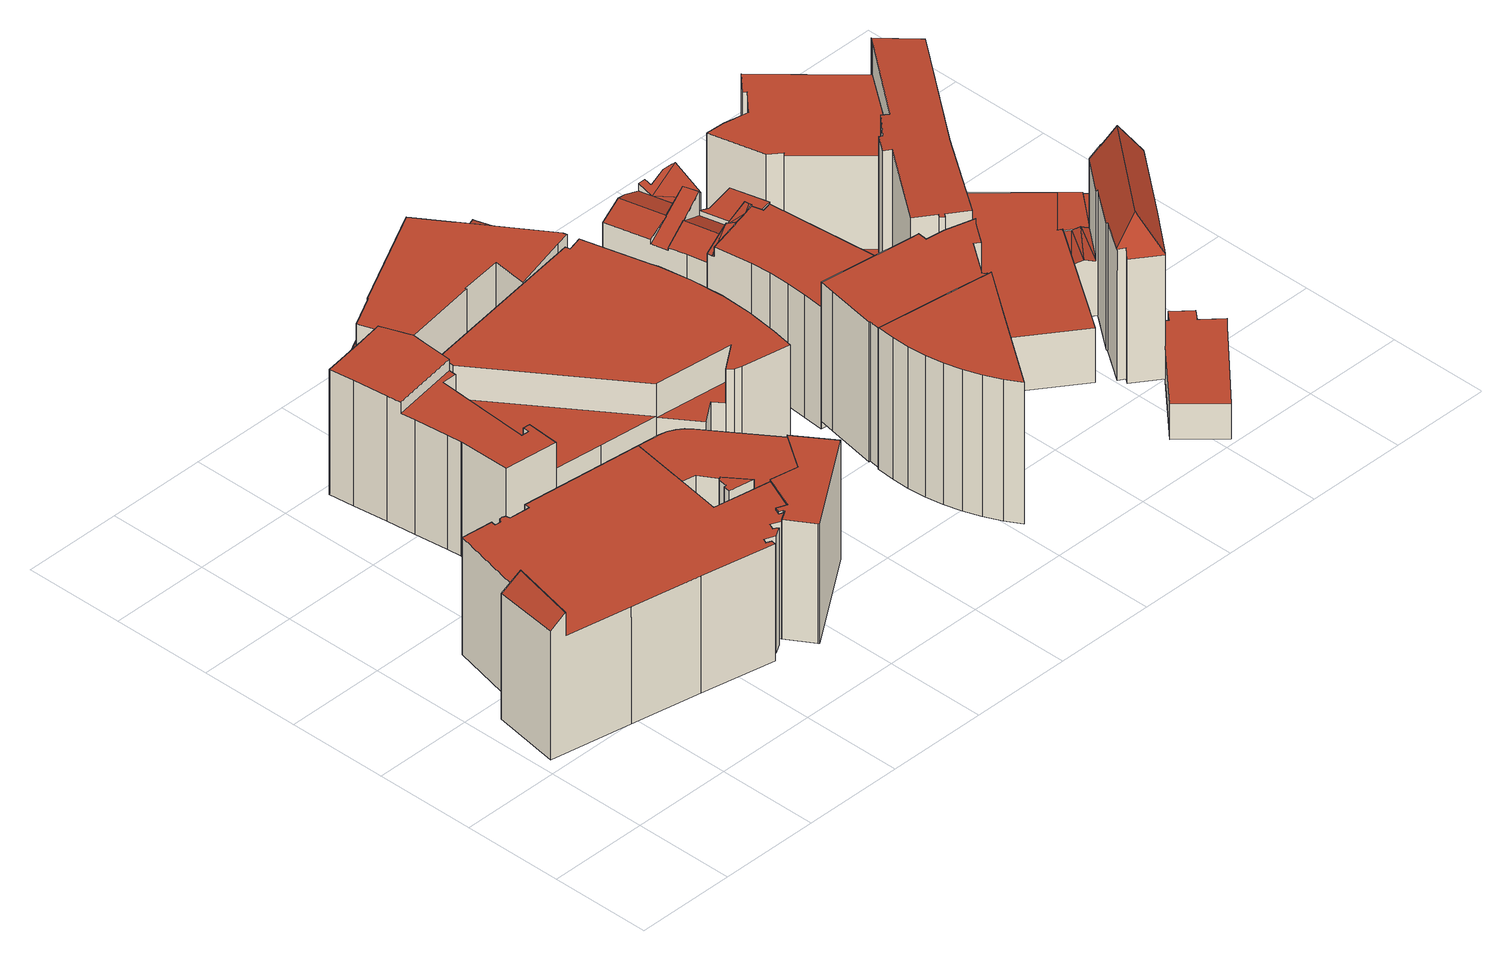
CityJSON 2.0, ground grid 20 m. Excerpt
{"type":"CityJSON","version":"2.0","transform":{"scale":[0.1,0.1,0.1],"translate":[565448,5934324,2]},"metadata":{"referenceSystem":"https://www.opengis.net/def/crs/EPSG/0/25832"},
"CityObjects":{
"building1":{"type":"Building","attributes":{"Gemeindeschluessel":"02100108","Geometrietyp2DReferenz":"3000","function":"31001_2460","roofType":"1000","measuredHeight":29.42,"storeysAboveGround":10},"address":[{"country":"Germany","locality":"Hamburg","thoroughfareName":"Hohe Bleichen","postcode":"20354"}],"geometry":[{"type":"Solid","lod":"2","boundaries":[[[[0,1,2,3]],[[4,5,6,7]],[[5,8,9,6]],[[8,10,11,9]],[[10,12,13,11]],[[12,14,15,13]],[[14,16,17,15]],[[16,18,19,17]],[[18,20,21,19]],[[20,22,23,21]],[[22,24,25,23]],[[24,26,27,25]],[[28,29,30,31]],[[29,32,33,30]],[[32,34,35,33]],[[34,36,37,35]],[[36,38,39,37]],[[38,40,41,39]],[[40,42,43,41]],[[42,44,45,43]],[[44,46,47,45]],[[46,48,49,47]],[[48,50,51,49]],[[50,52,53,51]],[[52,54,55,53]],[[54,56,57,55]],[[58,59,60,61]],[[62,63,64,65]],[[63,62,56,54,52,50,48,46,44,42,40,38,36,34,32,29,28,61,60,26,24,22,20,18,16,14,12,10,8,5,4,66,3,2,67]],[[30,33,35,37,39,41,43,45,47,49,51,53,55,57,65,64,68,69,70,71,7,6,9,11,13,15,17,19,21,23,25,27,59,58,31]],[[3,66,71,70,72,0]],[[68,67,2,1,73,69]],[[27,26,60,59]],[[64,63,67,68]],[[57,56,62,65]],[[58,61,28,31]],[[71,66,4,7]],[[70,69,73,72]],[[73,1,0,72]]]],"semantics":{"surfaces":[{"type":"WallSurface"},{"type":"RoofSurface"},{"type":"GroundSurface"}],"values":[[0,0,0,0,0,0,0,0,0,0,0,0,0,0,0,0,0,0,0,0,0,0,0,0,0,0,0,0,1,2,0,0,0,0,0,0,0,0,1]]}}]},
"building2":{"type":"Building","attributes":{"Gemeindeschluessel":"02100108","Geometrietyp2DReferenz":"3000","function":"31001_2010","roofType":"1000","measuredHeight":26.2,"storeysAboveGround":5},"address":[{"country":"Germany","locality":"Hamburg","thoroughfareNumber":"20","thoroughfareName":"Poststraße","postcode":"20354"}],"geometry":[{"type":"Solid","lod":"2","boundaries":[[[[74,75,76,77]],[[78,79,80,81]],[[79,74,77,80]],[[82,83,84,85]],[[83,86,87,84]],[[86,88,89,87]],[[88,90,91,89]],[[90,92,93,91]],[[92,94,95,93]],[[94,96,97,95]],[[96,98,99,97]],[[98,100,101,99]],[[100,102,103,101]],[[104,105,106,107]],[[108,85,84,87,89,91,93,95,97,99,101,103,81,80,77,76,107,106,109,110,111]],[[112,113,114,105,104,75,74,79,78,115,116]],[[115,78,81,103,102,117]],[[116,118,119,108,111,112]],[[112,111,110,113]],[[113,110,109,114]],[[114,109,106,105]],[[85,108,119,82]],[[116,115,117,118]],[[104,107,76,75]],[[117,102,100,98,96,94,92,90,88,86,83,82,119,118]]]],"semantics":{"surfaces":[{"type":"WallSurface"},{"type":"GroundSurface"},{"type":"RoofSurface"}],"values":[[0,0,0,0,0,0,0,0,0,0,0,0,0,0,1,2,0,0,0,0,0,0,0,0,2]]}}]},
"building3":{"type":"Building","attributes":{"Gemeindeschluessel":"02100108","Geometrietyp2DReferenz":"3000","function":"31001_2310","roofType":"1000","measuredHeight":24.99,"storeysAboveGround":8},"address":[{"country":"Germany","locality":"Hamburg","thoroughfareNumber":"35","thoroughfareName":"Poststraße","postcode":"20354"}],"geometry":[{"type":"Solid","lod":"2","boundaries":[[[[120,121,122,123]],[[121,124,125,122]],[[124,126,127,125]],[[126,128,129,127]],[[128,130,131,129]],[[130,132,133,131]],[[132,134,135,133]],[[136,137,138,139]],[[137,140,141,138]],[[123,122,125,127,129,131,133,135,142,139,138,141,143]],[[140,137,136,144,134,132,130,128,126,124,121,120,145]],[[145,143,141,140]],[[136,139,142,144]],[[120,123,143,145]],[[144,142,135,134]]]],"semantics":{"surfaces":[{"type":"WallSurface"},{"type":"GroundSurface"},{"type":"RoofSurface"}],"values":[[0,0,0,0,0,0,0,0,0,1,2,0,0,0,0]]}}]},
"building4":{"type":"Building","attributes":{"Gemeindeschluessel":"02100108","Geometrietyp2DReferenz":"3000","function":"31001_2310","roofType":"1000","measuredHeight":26.56,"storeysAboveGround":6},"address":[{"country":"Germany","locality":"Hamburg","thoroughfareNumber":"37","thoroughfareName":"Poststraße","postcode":"20354"}],"geometry":[{"type":"Solid","lod":"2","boundaries":[[[[146,147,148,149,150,151]],[[152,26,153,154]],[[26,24,155,153]],[[24,156,157,155]],[[156,158,159,157]],[[158,160,161,159]],[[160,162,163,161]],[[162,164,165,163]],[[166,152,154,167]],[[150,149,168,169]],[[149,148,170,168]],[[148,147,171,170]],[[146,151,172,173]],[[174,175,176,177]],[[175,61,178,176]],[[168,170,171,179,167,154,153,155,157,159,161,163,165,177,176,178,169]],[[178,61,172,151,150,169]],[[171,147,146,173,180,179]],[[167,179,180,166]],[[177,165,164,174]],[[164,162,160,158,156,24,26,152,166,180,173,172,61,175,174]]]],"semantics":{"surfaces":[{"type":"RoofSurface"},{"type":"WallSurface"},{"type":"GroundSurface"}],"values":[[0,1,1,1,1,1,1,1,1,1,1,1,1,1,1,2,1,1,1,1,0]]}}]},
"building5":{"type":"Building","attributes":{"Gemeindeschluessel":"02100108","Geometrietyp2DReferenz":"3000","function":"31001_2310","roofType":"1000","measuredHeight":26.26,"storeysAboveGround":8},"address":[{"country":"Germany","locality":"Hamburg","thoroughfareNumber":"18","thoroughfareName":"Poststraße","postcode":"20354"}],"geometry":[{"type":"Solid","lod":"2","boundaries":[[[[181,182,183,184]],[[183,182,185,186]],[[187,188,181,184]],[[189,190,191,192]],[[190,193,194,191]],[[195,196,197,198]],[[199,200,201,202]],[[203,204,205,206]],[[204,207,208,205]],[[207,209,210,208]],[[209,211,212,210]],[[211,213,214,212]],[[215,216,217,199]],[[218,219,220,221]],[[219,222,223,220]],[[224,225,226,227]],[[225,228,229,226]],[[192,185,182,181,188,230,231,189]],[[232,233,234,235,236,237]],[[215,228,225,224,238,239,213,211,209,207,204,203,240,230,188,187,235,234,216]],[[241,227,226,229,202,201,237,236,186,185,192,191,194,198,197,221,220,223,206,205,208,210,212,214,242]],[[199,217,233,232,200]],[[236,235,187,184,183,186]],[[229,228,215,199,202]],[[241,238,224,227]],[[242,239,238,241]],[[214,213,239,242]],[[223,222,243,240,203,206]],[[232,237,201,200]],[[221,197,196,218]],[[198,194,193,195]],[[217,216,234,233]],[[230,240,243,231]],[[243,222,219,218,196,195,193,190,189,231]]]],"semantics":{"surfaces":[{"type":"RoofSurface"},{"type":"WallSurface"},{"type":"GroundSurface"}],"values":[[0,1,1,1,1,1,1,1,1,1,1,1,1,1,1,1,1,1,1,0,2,0,1,1,1,1,1,1,1,1,1,1,1,0]]}}]},
"building6":{"type":"Building","attributes":{"Gemeindeschluessel":"02100108","Geometrietyp2DReferenz":"3000","function":"31001_2010","roofType":"1000","measuredHeight":25.51,"storeysAboveGround":6},"address":[{"country":"Germany","locality":"Hamburg","thoroughfareNumber":"19","thoroughfareName":"Gerhofstraße","postcode":"20354"}],"geometry":[{"type":"Solid","lod":"2","boundaries":[[[[244,245,246]],[[247,248,249,245,244]],[[247,244,250]],[[251,250,244,246]],[[252,253,254]],[[255,256,257,258]],[[259,260,261,262]],[[260,263,264,261]],[[265,266,267,268]],[[269,270,271,272]],[[249,248,273,274]],[[251,246,253,252]],[[275,276,277,278]],[[248,247,250,251,252,254,279,280,281,273]],[[282,264,263,283,284,285]],[[271,286,268,267,287,278,277,258,257,288,262,261,264,282,274,273,281,272]],[[275,289,266,265,290,270,269,280,279,285,284,291,256,255,276]],[[289,287,267,266]],[[282,285,245,249,274]],[[275,278,287,289]],[[269,272,281,280]],[[279,254,253,246,245,285]],[[290,286,271,270]],[[265,268,286,290]],[[262,288,292,259]],[[255,258,277,276]],[[291,284,283,293]],[[257,256,291,293,292,288]],[[283,263,260,259,292,293]]]],"semantics":{"surfaces":[{"type":"RoofSurface"},{"type":"WallSurface"},{"type":"GroundSurface"}],"values":[[0,0,0,0,0,1,1,1,1,1,1,1,1,1,1,2,0,1,1,1,1,1,1,1,1,1,1,1,0]]}}]},
"building7":{"type":"Building","attributes":{"Gemeindeschluessel":"02100108","Geometrietyp2DReferenz":"3000","function":"31001_2310","roofType":"1000","measuredHeight":29.61,"storeysAboveGround":7},"address":[{"country":"Germany","locality":"Hamburg","thoroughfareNumber":"8","thoroughfareName":"Gerhofstraße","postcode":"20354"}],"geometry":[{"type":"Solid","lod":"2","boundaries":[[[[294,295,296,297]],[[298,294,297,299]],[[300,298,299,301]],[[302,300,301,303]],[[304,302,303,305]],[[306,304,305,307]],[[308,309,306,307]],[[310,311,309,308]],[[311,310,312,313]],[[312,314,315,313]],[[314,316,317,315]],[[316,318,319,317]],[[319,318,320,321]],[[321,320,296,295]],[[307,305,303,301,299,297,296,320,318,316,314,312,310,308]],[[298,300,302,304,306,309,311,313,315,317,319,321,295,294]]]],"semantics":{"surfaces":[{"type":"WallSurface"},{"type":"GroundSurface"},{"type":"RoofSurface"}],"values":[[0,0,0,0,0,0,0,0,0,0,0,0,0,0,1,2]]}}]},
"building8":{"type":"Building","attributes":{"Gemeindeschluessel":"02100108","Geometrietyp2DReferenz":"3000","function":"31001_1120","roofType":"1000","measuredHeight":29.08,"storeysAboveGround":8},"address":[{"country":"Germany","locality":"Hamburg","thoroughfareNumber":"10","thoroughfareName":"Gerhofstraße","postcode":"20354"}],"geometry":[{"type":"Solid","lod":"2","boundaries":[[[[322,323,324,325]],[[323,326,327,324]],[[326,328,329,327]],[[328,330,331,329]],[[330,332,333,331]],[[332,334,335,333]],[[334,336,337,335]],[[336,338,339,337]],[[338,340,341,339]],[[340,342,343,341]],[[342,344,345,343]],[[344,346,347,345]],[[346,348,349,347]],[[348,350,351,349]],[[350,352,353,351]],[[352,354,355,353]],[[354,356,357,355]],[[356,358,359,357]],[[358,360,361,359]],[[360,362,363,361]],[[325,363,362,322]],[[325,324,327,329,331,333,335,337,339,341,343,345,347,349,351,353,355,357,359,361,363]],[[362,360,358,356,354,352,350,348,346,344,342,340,338,336,334,332,330,328,326,323,322]]]],"semantics":{"surfaces":[{"type":"WallSurface"},{"type":"GroundSurface"},{"type":"RoofSurface"}],"values":[[0,0,0,0,0,0,0,0,0,0,0,0,0,0,0,0,0,0,0,0,0,1,2]]}}]},
"building9":{"type":"Building","attributes":{"Gemeindeschluessel":"02100108","Geometrietyp2DReferenz":"3000","function":"31001_2310","roofType":"1000","measuredHeight":26,"storeysAboveGround":6},"address":[{"country":"Germany","locality":"Hamburg","thoroughfareNumber":"18","thoroughfareName":"Gerhofstraße","postcode":"20354"}],"geometry":[{"type":"Solid","lod":"2","boundaries":[[[[364,365,366]],[[367,368,369,370]],[[371,372,368,367]],[[371,367,373]],[[374,375,376,377]],[[378,379,380]],[[381,382,383,384]],[[382,385,386,383]],[[385,387,388,386]],[[387,389,390,388]],[[389,391,392,390]],[[393,394,395,370,369]],[[394,379,395]],[[395,367,370]],[[396,397,398,399]],[[373,367,396]],[[377,400,401]],[[402,403,401]],[[404,405,406,407]],[[405,408,409,406]],[[408,410,411,409]],[[412,413,414,415]],[[413,416,417,414]],[[365,364,393,369,368,372,418,419]],[[406,409,411,384,383,386,388,390,392,419,418,399,398,420,415,414,417,421,422,407]],[[392,391,378,380,366,365,419]],[[418,372,371,373,396,399]],[[415,420,375,374,412]],[[407,422,423,404]],[[422,421,424,423]],[[417,416,403,402,424,421]],[[398,397,425,376,375,420]],[[411,410,426,427,381,384]],[[426,400,377,376,425,427]],[[424,402,401,400,426,410,408,405,404,423]],[[374,377,401,403,416,413,412]],[[425,397,396,367,395,379,378,391,389,387,385,382,381,427]],[[379,394,393,364,366,380]]]],"semantics":{"surfaces":[{"type":"RoofSurface"},{"type":"WallSurface"},{"type":"GroundSurface"}],"values":[[0,0,0,0,0,1,1,1,1,1,1,1,1,1,1,1,1,1,1,1,1,1,1,1,2,1,1,1,1,1,1,1,1,1,0,0,0,0]]}}]},
"building10":{"type":"Building","attributes":{"Gemeindeschluessel":"02100108","Geometrietyp2DReferenz":"3000","function":"31001_2010","roofType":"3100","measuredHeight":26.58,"storeysAboveGround":6},"address":[{"country":"Germany","locality":"Hamburg","thoroughfareNumber":"34","thoroughfareName":"Gerhofstraße","postcode":"20354"}],"geometry":[{"type":"Solid","lod":"2","boundaries":[[[[428,429,430,431,432]],[[433,434,435,436,437,428,438,439]],[[440,441,442,443,444]],[[445,446,447,448,449,450,430,429]],[[451,452,434,442,441]],[[453,454,455,456,457,458,448]],[[459,460,453,448,461]],[[462,461,448,463]],[[464,465,466,467,468,469,470]],[[471,472,473,474,475,476,477]],[[432,438,428]],[[435,434,452]],[[440,444,478,479]],[[447,463,448]],[[457,456,480,481]],[[456,455,482,480]],[[455,454,483,482]],[[458,449,448]],[[460,459,477,476]],[[467,466,484,485]],[[465,464,486,487]],[[470,469,452,451]],[[472,488,473]],[[489,474,473]],[[487,486,490,491,479,478,492,493,494,495,496,497,481,480,482,483,498,499,500,501,502,503,504],[505,506,507,508,509,510,511,512,513,514,515,516,517]],[[492,478,444,443,439,438,432,431,494,493]],[[452,513,512,511,446,445,436,435]],[[491,490,486,464,470,451,441,440,479]],[[460,476,475,500,499,498,483,454,453]],[[508,507,506,471,477,459,461,462,509]],[[489,518,519,503,502,501,500,475,474]],[[517,516,520,521,488,472,471,506,505]],[[504,503,519,484,466,465,487]],[[467,485,520,516,515,514,468]],[[514,513,452,469,468]],[[510,509,462,463,447,446,511]],[[458,457,481,497,496,450,449]],[[442,434,433,439,443]],[[436,445,429,428,437]],[[430,450,496,495,494,431]],[[520,485,484,519,518,489,473,488,521]]]],"semantics":{"surfaces":[{"type":"RoofSurface"},{"type":"WallSurface"},{"type":"GroundSurface"}],"values":[[0,0,0,0,0,0,0,0,0,0,1,1,1,1,1,1,1,1,1,1,1,1,1,1,2,1,1,1,1,1,1,1,1,1,1,1,1,1,1,1,0]]}}]},
"building11":{"type":"Building","attributes":{"Gemeindeschluessel":"02100108","Geometrietyp2DReferenz":"3000","function":"31001_2080","roofType":"1000","measuredHeight":7.45,"storeysAboveGround":1},"address":[{"country":"Germany","locality":"Hamburg","thoroughfareName":"Jungfernstieg","postcode":"20354"}],"geometry":[{"type":"Solid","lod":"2","boundaries":[[[[522,523,524,525]],[[523,526,527,524]],[[526,528,529,527]],[[528,530,531,529]],[[530,532,533,531]],[[532,534,535,533]],[[534,536,537,535]],[[538,522,525,539]],[[540,541,542,543]],[[540,544,545,536,534,532,530,528,526,523,522,538,541]],[[525,524,527,529,531,533,535,537,546,547,543,542,539]],[[542,541,538,539]],[[547,544,540,543]],[[546,545,544,547]],[[537,536,545,546]]]],"semantics":{"surfaces":[{"type":"WallSurface"},{"type":"RoofSurface"},{"type":"GroundSurface"}],"values":[[0,0,0,0,0,0,0,0,0,1,2,0,0,0,0]]}}]},
"building12":{"type":"Building","attributes":{"Gemeindeschluessel":"02100108","Geometrietyp2DReferenz":"3000","function":"31001_2090","roofType":"1000","measuredHeight":11.3,"storeysAboveGround":2},"address":[{"country":"Germany","locality":"Hamburg","thoroughfareName":"Jungfernstieg","postcode":"20354"}],"geometry":[{"type":"Solid","lod":"2","boundaries":[[[[548,549,550,551]],[[549,552,553,550]],[[552,554,555,553]],[[554,556,557,555]],[[556,558,559,557]],[[558,560,561,559]],[[560,562,563,561]],[[562,564,565,563]],[[564,566,567,565]],[[566,568,569,567]],[[568,570,571,569]],[[570,572,573,571]],[[574,575,576,577]],[[578,574,577,579]],[[572,578,579,573]],[[551,576,575,548]],[[551,550,553,555,557,559,561,563,565,567,569,571,573,579,577,576]],[[575,574,578,572,570,568,566,564,562,560,558,556,554,552,549,548]]]],"semantics":{"surfaces":[{"type":"WallSurface"},{"type":"GroundSurface"},{"type":"RoofSurface"}],"values":[[0,0,0,0,0,0,0,0,0,0,0,0,0,0,0,0,1,2]]}}]},
"building13":{"type":"Building","attributes":{"Gemeindeschluessel":"02100108","Geometrietyp2DReferenz":"3000","function":"31001_2310","roofType":"1000","measuredHeight":26.09,"storeysAboveGround":7},"address":[{"country":"Germany","locality":"Hamburg","thoroughfareNumber":"42","thoroughfareName":"Jungfernstieg","postcode":"20354"}],"geometry":[{"type":"Solid","lod":"2","boundaries":[[[[580,581,582,583]],[[584,585,586,587]],[[585,588,589,586]],[[588,590,591,589]],[[592,593,594,595]],[[593,596,597,594]],[[598,599,600,601]],[[599,602,603,600]],[[604,605,606,607]],[[605,608,609,606]],[[610,611,587,586,589,591,583,582,607,606,609,612,595,594,597,601,600,603,613]],[[580,614,615,602,599,598,596,593,592,616,608,605,604,581]],[[617,618,619,620,590,588,585,584,621]],[[598,601,597,596]],[[621,611,610,617]],[[603,602,615,619,618,613]],[[584,587,611,621]],[[617,610,613,618]],[[604,607,582,581]],[[591,590,620,614,580,583]],[[619,615,614,620]],[[592,595,612,616]],[[616,612,609,608]]]],"semantics":{"surfaces":[{"type":"WallSurface"},{"type":"GroundSurface"},{"type":"RoofSurface"}],"values":[[0,0,0,0,0,0,0,0,0,0,1,2,2,0,0,0,0,0,0,0,0,0,0]]}}]},
"building14":{"type":"Building","attributes":{"Gemeindeschluessel":"02100108","Geometrietyp2DReferenz":"3000","function":"31001_2310","roofType":"1000","measuredHeight":31.51,"storeysAboveGround":7},"address":[{"country":"Germany","locality":"Hamburg","thoroughfareNumber":"40","thoroughfareName":"Jungfernstieg","postcode":"20354"}],"geometry":[{"type":"Solid","lod":"2","boundaries":[[[[622,623,624,625]],[[626,627,628,629]],[[630,631,632,633]],[[634,631,630,635]],[[628,636,637,629]],[[636,623,622,637]],[[638,639,640,641]],[[639,642,643,640]],[[642,644,645,643]],[[644,646,647,645]],[[646,648,649,647]],[[648,634,635,649]],[[632,627,626,633]],[[624,650,651,625]],[[650,624,623,636,628,627,632,631,634,648,646,644,642,639,638,652]],[[640,643,645,647,649,635,630,633,626,629,637,622,625,651,653,641]],[[653,652,638,641]],[[651,650,652,653]]]],"semantics":{"surfaces":[{"type":"WallSurface"},{"type":"RoofSurface"},{"type":"GroundSurface"}],"values":[[0,0,0,0,0,0,0,0,0,0,0,0,0,0,1,2,0,0]]}}]},
"building15":{"type":"Building","attributes":{"Gemeindeschluessel":"02100108","Geometrietyp2DReferenz":"3000","function":"31001_2010","roofType":"3100","measuredHeight":32.13,"storeysAboveGround":7},"address":[{"country":"Germany","locality":"Hamburg","thoroughfareName":"Jungfernstieg","postcode":"20354"}],"geometry":[{"type":"Solid","lod":"2","boundaries":[[[[654,655,656,657,658,659,660]],[[661,662,663,664]],[[665,666,667]],[[668,662,661]],[[669,670,671,672]],[[655,654,673,674]],[[654,660,675,673]],[[660,659,676,675]],[[677,678,679,680]],[[667,681,682,671]],[[682,683,672,671]],[[572,570,684,685]],[[686,687,671,670]],[[687,688,671]],[[688,687,686,568,570,572,689,690]],[[691,681,667,666,664,663,692,693]],[[568,686,670,669,694,695]],[[696,674,673,675,676,680,679,693,692,685,684,695,694,697,698,699]],[[692,663,662,668,689,572,685]],[[689,668,661,690]],[[684,570,568,695]],[[697,700,701,702,698]],[[694,669,672,683,700,697]],[[690,665,688]],[[696,699,703,704]],[[699,698,702,703]],[[693,679,678,691]],[[696,704,656,655,674]],[[676,659,658,677,680]],[[688,665,667,671]],[[665,690,661,664,666]],[[656,704,703,702,701,657]],[[701,700,683,682,681,691,678,677,658,657]]]],"semantics":{"surfaces":[{"type":"RoofSurface"},{"type":"WallSurface"},{"type":"GroundSurface"}],"values":[[0,0,0,0,0,1,1,1,1,1,1,1,1,1,0,1,1,2,1,1,1,1,1,1,1,1,1,1,1,0,0,0,0]]}}]}
},
"vertices":[
[70,339,319],[39,207,319],[39,207,270],[70,339,270],[112,513,270],[175,506,270],[175,506,25],[112,513,25],[174,497,270],[174,497,25],[186,496,270],[186,496,25],[190,502,270],[190,502,25],[197,503,270],[197,503,25],[203,500,270],[203,500,25],[205,492,270],[205,492,25],[246,488,270],[246,488,25],[247,499,270],[247,499,25],[491,473,270],[491,473,25],[475,376,270],[475,376,25],[544,185,270],[543,182,270],[543,182,25],[544,185,25],[523,190,270],[523,190,25],[518,179,270],[518,179,25],[526,176,270],[526,176,25],[527,173,270],[527,173,25],[507,161,270],[507,161,25],[488,170,270],[488,170,25],[483,159,270],[483,159,25],[489,156,270],[489,156,25],[492,152,270],[492,152,25],[473,141,270],[473,141,25],[452,150,270],[452,150,25],[448,141,270],[448,141,25],[458,137,270],[458,137,25],[572,249,25],[457,269,25],[457,269,270],[572,249,270],[456,127,270],[310,157,270],[310,157,25],[456,127,25],[71,339,270],[170,182,270],[170,182,25],[9,212,25],[32,347,25],[71,339,25],[32,347,287],[9,212,294],
[263,960,295],[355,974,295],[355,974,33],[263,960,33],[277,842,295],[269,910,295],[269,910,33],[277,842,33],[389,821,272],[376,629,272],[376,629,33],[389,821,33],[391,628,272],[391,628,33],[392,641,272],[392,641,33],[406,640,272],[406,640,33],[401,574,272],[401,574,33],[294,586,272],[294,586,33],[294,686,272],[294,686,33],[294,689,272],[294,689,33],[291,717,272],[291,717,33],[284,784,272],[284,784,33],[403,982,295],[405,976,295],[405,976,33],[403,982,33],[418,820,33],[423,927,33],[425,924,33],[423,899,33],[423,899,295],[425,924,295],[423,927,295],[280,814,295],[419,836,295],[280,814,272],[419,836,272],[418,820,272],
[507,161,274],[527,173,274],[527,173,24],[507,161,24],[526,176,274],[526,176,24],[518,179,274],[518,179,24],[523,190,274],[523,190,24],[543,182,274],[543,182,24],[544,185,274],[544,185,24],[572,249,274],[572,249,24],[677,311,274],[728,238,274],[728,238,24],[677,311,24],[542,108,274],[542,108,24],[628,239,24],[540,109,24],[628,239,274],[540,109,274],
[505,300,289],[499,296,289],[496,277,289],[491,277,289],[489,264,289],[539,255,289],[471,354,270],[475,376,23],[471,354,23],[491,473,23],[536,468,270],[536,468,23],[551,465,270],[551,465,23],[564,458,270],[564,458,23],[576,449,270],[576,449,23],[586,438,270],[586,438,23],[498,349,270],[498,349,23],[491,277,23],[489,264,23],[496,277,23],[499,296,23],[539,255,270],[505,300,270],[677,311,270],[628,239,270],[628,239,23],[677,311,23],[572,249,23],[522,311,23],[522,311,270],
[419,827,218],[401,574,218],[496,564,218],[615,551,218],[401,574,24],[496,564,24],[615,551,287],[419,827,287],[423,899,116],[425,924,116],[425,924,24],[423,899,24],[423,927,116],[423,927,24],[583,952,116],[582,955,116],[582,955,24],[583,952,24],[722,495,216],[708,515,216],[708,515,24],[722,495,24],[778,903,287],[808,911,287],[808,911,24],[778,903,24],[841,779,287],[841,779,24],[845,766,287],[845,766,24],[856,702,287],[856,702,24],[861,637,287],[861,637,24],[722,495,287],[775,533,287],[775,533,216],[667,966,116],[660,897,116],[660,897,24],[667,966,24],[772,926,116],[772,926,24],[843,463,287],[746,480,287],[746,480,24],[843,463,24],[733,485,287],[733,485,24],[421,859,287],[421,859,116],[664,483,216],[616,550,216],[616,550,287],[616,551,287],[616,551,24],[664,483,24],[851,508,287],[859,572,287],[776,912,287],[851,508,24],[859,572,24],[776,912,116],
[756,1039,269],[700,1089,249],[775,979,249],[759,1105,249],[759,1107,249],[744,1102,249],[790,983,249],[791,981,249],[791,981,165],[775,979,165],[801,941,165],[389,1019,287],[452,1052,287],[452,1052,31],[389,1019,31],[564,1170,104],[575,1149,104],[575,1149,31],[564,1170,31],[637,1182,104],[637,1182,31],[582,955,287],[583,952,287],[583,952,31],[582,955,31],[772,926,287],[660,897,287],[660,897,31],[772,926,31],[759,1107,31],[744,1102,31],[405,976,287],[403,982,287],[403,982,31],[405,976,31],[801,941,287],[803,933,287],[803,933,31],[700,1089,31],[653,1157,104],[653,1157,287],[700,1089,287],[667,966,31],[423,927,31],[427,1100,31],[423,927,287],[667,966,287],[451,1053,287],[427,1100,104],[451,1053,104],
[948,255,318],[945,291,318],[945,291,22],[948,255,22],[954,220,318],[954,220,22],[963,185,318],[963,185,22],[975,151,318],[975,151,22],[990,118,318],[990,118,22],[1008,87,318],[1008,87,22],[1122,245,22],[1122,245,318],[1185,331,22],[1185,331,318],[1183,331,22],[1183,331,318],[1101,342,22],[1101,342,318],[950,362,22],[950,362,318],[948,363,22],[948,363,318],[945,327,22],[945,327,318],
[954,386,314],[951,386,314],[951,386,23],[954,386,23],[969,487,314],[969,487,23],[975,518,314],[975,518,23],[1160,494,314],[1160,494,23],[1179,492,314],[1179,492,23],[1180,492,314],[1180,492,23],[1178,473,314],[1178,473,23],[1216,468,314],[1216,468,23],[1274,452,314],[1274,452,23],[1265,443,314],[1265,443,23],[1256,431,314],[1256,431,23],[1234,401,314],[1234,401,23],[1223,409,314],[1223,409,23],[1176,344,314],[1176,344,23],[1180,337,314],[1180,337,23],[1182,337,314],[1182,337,23],[1183,333,314],[1183,333,23],[1183,331,314],[1183,331,23],[1101,342,314],[1101,342,23],[950,362,314],[950,362,23],
[1024,784,263],[966,770,243],[967,759,243],[1068,781,263],[1028,785,260],[1027,785,260],[1041,775,260],[1089,793,266],[1087,800,267],[1090,787,266],[1184,787,68],[1139,776,79],[1115,770,85],[1120,719,85],[968,756,263],[1041,774,263],[968,756,243],[975,518,263],[974,518,263],[974,518,7],[975,518,7],[978,559,263],[978,559,7],[981,600,263],[981,600,7],[981,641,263],[981,641,7],[979,681,263],[979,681,7],[1027,785,264],[1041,775,264],[1041,775,263],[1090,787,263],[1096,765,263],[1096,765,7],[1090,787,7],[1120,719,72],[1176,679,72],[1226,644,72],[1226,644,61],[1185,529,72],[1199,519,72],[1199,519,7],[1185,529,7],[1179,492,72],[1179,492,7],[1160,494,72],[1160,494,7],[1215,795,61],[1219,741,61],[1219,741,7],[1215,795,7],[1225,656,61],[1225,656,7],[1087,800,7],[966,770,7],[1139,776,7],[1226,643,7],[1253,624,7],[1253,624,72],[1226,643,72],[1115,770,263],[1139,497,72],[1139,497,263],
[988,885,245],[990,886,246],[969,976,246],[919,963,230],[941,875,230],[998,855,247],[999,855,247],[1048,867,274],[1040,897,273],[990,886,247],[941,875,220],[949,843,220],[966,770,224],[1015,782,248],[998,855,248],[949,843,225],[958,808,225],[1040,897,230],[1040,898,230],[1040,899,230],[1027,954,230],[1021,979,230],[991,981,239],[1065,795,224],[1048,867,224],[1102,974,246],[1097,975,246],[1076,976,246],[1038,967,239],[1036,979,246],[1021,979,246],[1114,926,203],[1103,974,246],[1099,923,201],[1048,911,201],[1040,899,194],[1087,800,234],[1090,787,234],[1145,799,234],[1127,873,234],[1065,859,234],[1048,867,234],[1065,795,234],[1115,927,69],[1118,915,70],[1147,922,66],[1172,928,63],[1162,971,63],[1103,974,70],[1114,926,70],[958,808,8],[966,770,8],[1038,967,8],[1036,979,8],[1076,976,8],[1097,975,8],[1145,799,66],[1127,873,66],[1087,800,8],[1090,787,8],[1118,915,66],[1172,928,66],[1065,795,8],[1015,782,8],[949,843,8],[941,875,8],[919,963,8],[969,976,8],[991,981,8],[1021,979,8],[1102,974,8],[1103,974,8],[1162,971,8],[1172,928,8],[1179,899,8],[1200,812,8],[1145,799,8],[1118,915,8],[1115,927,8],[1114,926,8],[1099,923,8],[1048,911,8],[1040,899,8],[1040,898,8],[1040,897,8],[1048,867,8],[1065,859,8],[1127,873,8],[1128,873,8],[1125,886,8],[1179,899,66],[1200,812,66],[1128,873,66],[1125,886,66],
[1345,77,88],[1452,189,88],[1452,189,14],[1345,77,14],[1459,197,88],[1459,197,14],[1512,261,88],[1512,261,14],[1516,257,88],[1516,257,14],[1499,240,88],[1499,240,14],[1507,233,88],[1507,233,14],[1523,250,88],[1523,250,14],[1416,4,88],[1416,4,14],[1576,167,88],[1560,151,88],[1560,151,14],[1576,167,14],[1540,201,88],[1556,219,88],[1556,219,14],[1540,201,14],
[1234,401,135],[1256,431,135],[1256,431,21],[1234,401,21],[1265,443,135],[1265,443,21],[1266,442,135],[1266,442,21],[1275,452,135],[1275,452,21],[1305,489,135],[1305,489,21],[1398,630,135],[1398,630,21],[1436,680,135],[1436,680,21],[1451,669,135],[1451,669,21],[1463,686,135],[1463,686,21],[1583,561,135],[1583,561,21],[1511,492,135],[1511,492,21],[1518,487,135],[1518,487,21],[1227,363,135],[1214,373,135],[1214,373,21],[1227,363,21],[1364,265,135],[1364,265,21],
[1223,840,270],[1200,859,270],[1200,859,9],[1223,840,9],[1225,656,74],[1219,741,74],[1219,741,9],[1225,656,9],[1215,795,74],[1215,795,9],[1208,823,74],[1208,823,9],[1299,997,270],[1294,1002,270],[1294,1002,9],[1299,997,9],[1327,1038,270],[1327,1038,9],[1475,880,270],[1371,741,270],[1371,741,9],[1475,880,9],[1359,750,270],[1359,750,9],[1174,970,270],[1212,968,270],[1212,968,9],[1174,970,9],[1236,963,270],[1236,963,9],[1321,718,9],[1259,632,9],[1262,958,9],[1326,714,9],[1219,836,270],[1329,718,270],[1262,958,270],[1321,718,74],[1326,714,74],[1329,718,74],[1219,836,74],[1259,632,74],
[1371,741,28],[1371,741,322],[1475,880,342],[1475,880,28],[1321,718,28],[1321,718,316],[1326,714,316],[1326,714,28],[1314,681,28],[1314,681,312],[1301,690,312],[1301,690,28],[1221,549,293],[1221,549,28],[1359,750,322],[1359,750,28],[1398,630,313],[1305,489,293],[1305,489,28],[1398,630,28],[1267,516,293],[1267,516,28],[1263,511,292],[1263,511,28],[1255,517,292],[1255,517,28],[1259,522,293],[1259,522,28],[1478,885,343],[1478,885,28],[1539,820,341],[1539,820,28],
[1400,226,279],[1452,189,279],[1453,190,281],[1445,251,341],[1394,245,294],[1394,244,294],[1407,235,294],[1528,476,133],[1476,426,133],[1465,410,134],[1479,401,138],[1540,467,139],[1479,400,139],[1496,389,133],[1516,484,133],[1619,523,133],[1612,531,133],[1553,459,133],[1569,448,133],[1400,226,20],[1452,189,20],[1407,235,20],[1394,244,20],[1440,309,288],[1441,314,284],[1441,314,20],[1440,309,20],[1496,389,278],[1553,459,278],[1569,448,304],[1511,492,20],[1518,487,20],[1612,531,135],[1553,459,135],[1549,461,135],[1516,484,135],[1532,473,135],[1498,387,282],[1465,410,20],[1498,387,20],[1619,523,20],[1583,561,20],[1459,197,20],[1568,447,20],[1628,407,20],[1526,278,20],[1568,447,304],[1591,432,341],[1628,407,281],[1526,278,279],[1459,197,280]
]}
